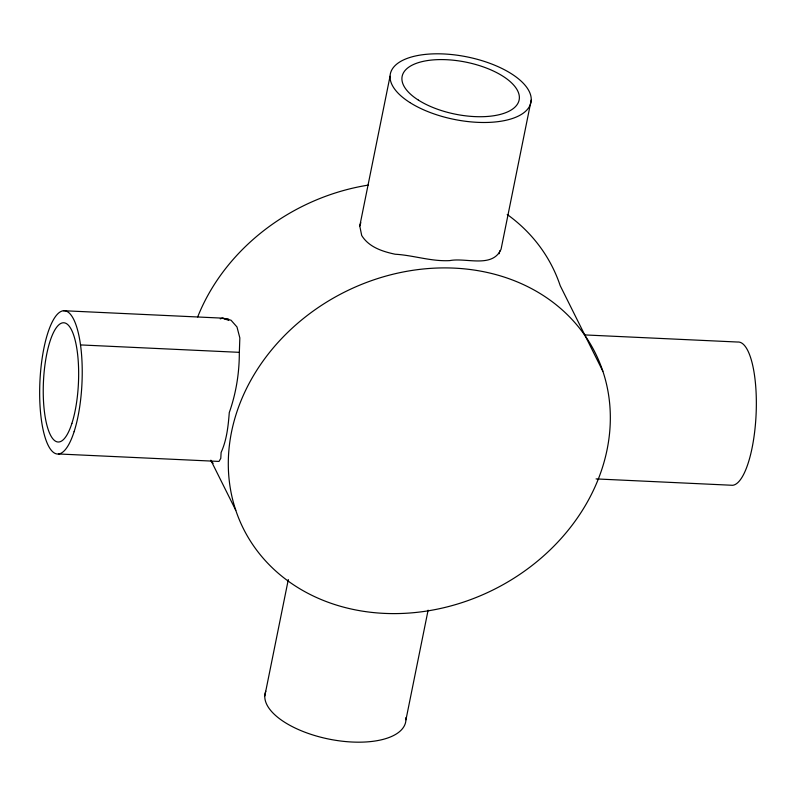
<?xml version="1.0" encoding="UTF-8"?>
<svg xmlns="http://www.w3.org/2000/svg" width="796" height="796" viewBox="0 0 796 796"><rect width="100%" height="100%" fill="white"/><g stroke="black" fill="none" stroke-linecap="round" stroke-linejoin="round"><path stroke-width="1.19" d="M63.431 310.709L222.273 318.131L231.009 320.201L236.989 326.967L239.835 337.912L239.317 353.344C239.297 373.453 235.974 393.612 229.278 412.577C228.233 426.089 226.751 440.039 221.109 452.466L220.791 458.337L219.009 461.431L58.436 453.969M264.799 695.913L288.321 579.548M531.201 100.087L501.072 249.188C492.505 268.58 466.018 257.367 449.74 260.61C431.143 261.615 413.462 255.267 395.115 254.222C382.458 251.506 368.866 247.158 361.702 235.497L359.772 226.014L390.05 76.227M405.95 719.773L428.109 610.174M499.082 253.765L499.848 250.73M359.772 226.014L360.827 222.641M220.253 318.868L222.273 318.131M584.403 334.907L737.564 342.031A71.73 21.044 -87.3 0 1 756.2 411.801A71.73 21.044 -87.3 0 1 732.569 485.291L596.065 478.913M80.486 344.917L239.327 352.339M228.631 319.126L222.781 318.261L228.651 320.3M602.851 371.225A196.652 166.404 -26.5 0 0 281.704 338.479A196.652 166.404 -26.5 0 0 373.404 612.572A196.652 166.404 -26.5 0 0 602.851 371.225L560.215 285.704A196.652 166.404 -26.5 0 0 507.211 214.482M210.87 460.317L235.785 510.296M213.109 463.371A196.652 166.404 -26.5 0 1 210.95 460.337M197.697 316.917A196.652 166.404 -26.5 0 1 368.21 185.11M405.88 717.644A71.73 31.91 11.4 0 1 331.136 739.524A71.73 31.91 11.4 0 1 265.774 691.246M71.899 423.382A59.67 17.502 -87.3 0 0 67.491 324.38A59.67 17.502 -87.3 0 0 43.412 399.254A59.67 17.502 -87.3 0 0 71.899 423.382M74.108 431.681A71.73 21.044 -87.3 0 0 68.814 312.669A71.73 21.044 -87.3 0 0 39.87 402.676A71.73 21.044 -87.3 0 0 74.108 431.681M409.831 102.505A71.73 31.91 11.4 0 0 528.474 108.017A71.73 31.91 11.4 0 0 443.571 53.949A71.73 31.91 11.4 0 0 409.831 102.505M418.368 100.097A59.67 26.547 11.4 0 0 517.072 104.684A59.67 26.547 11.4 0 0 446.437 59.7A59.67 26.547 11.4 0 0 418.368 100.097"/></g></svg>
